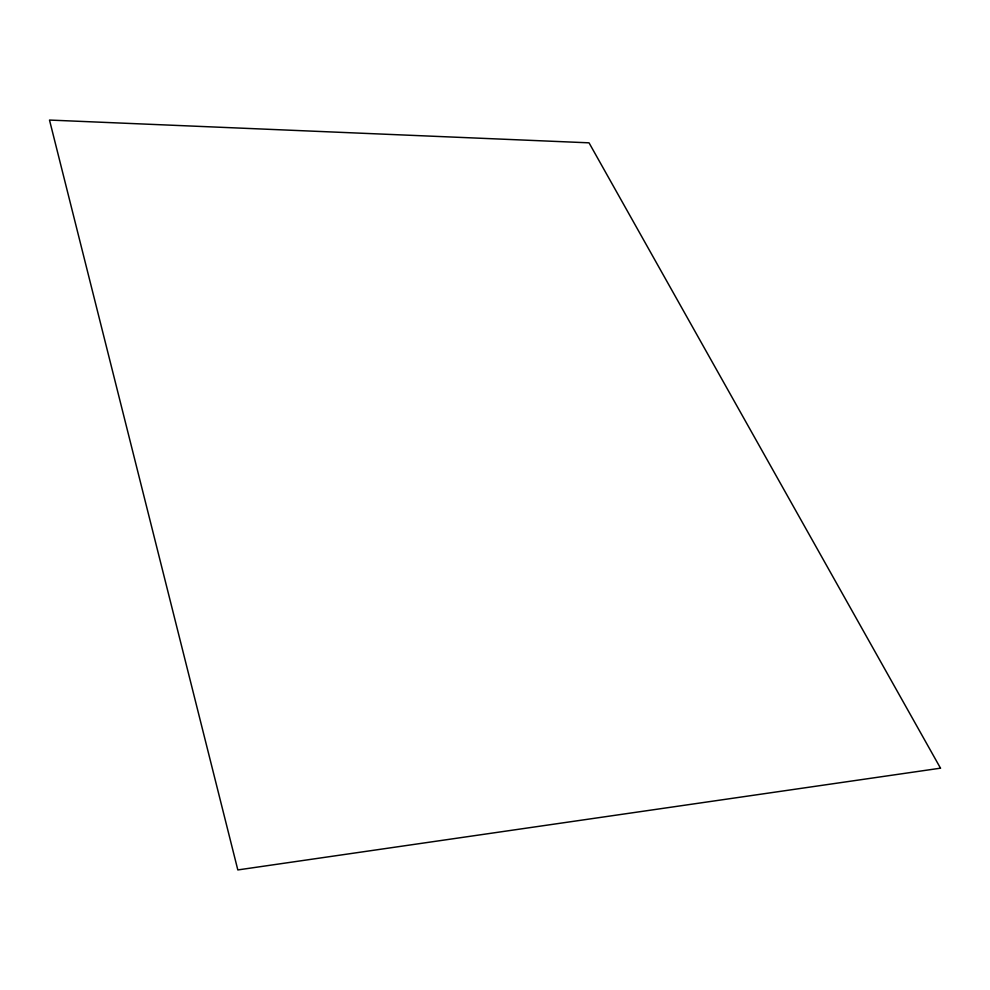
<?xml version="1.0" encoding="UTF-8"?>
<svg xmlns="http://www.w3.org/2000/svg" width="990" height="990" viewBox="0 0 990 990"><rect width="100%" height="100%" fill="white"/><g stroke="black" fill="none" stroke-linecap="round" stroke-linejoin="round"><path stroke-width="1.49" d="M940.5 768.178L237.823 869.938L49.5 120.062L589.038 142.832L940.5 768.178"/></g></svg>
